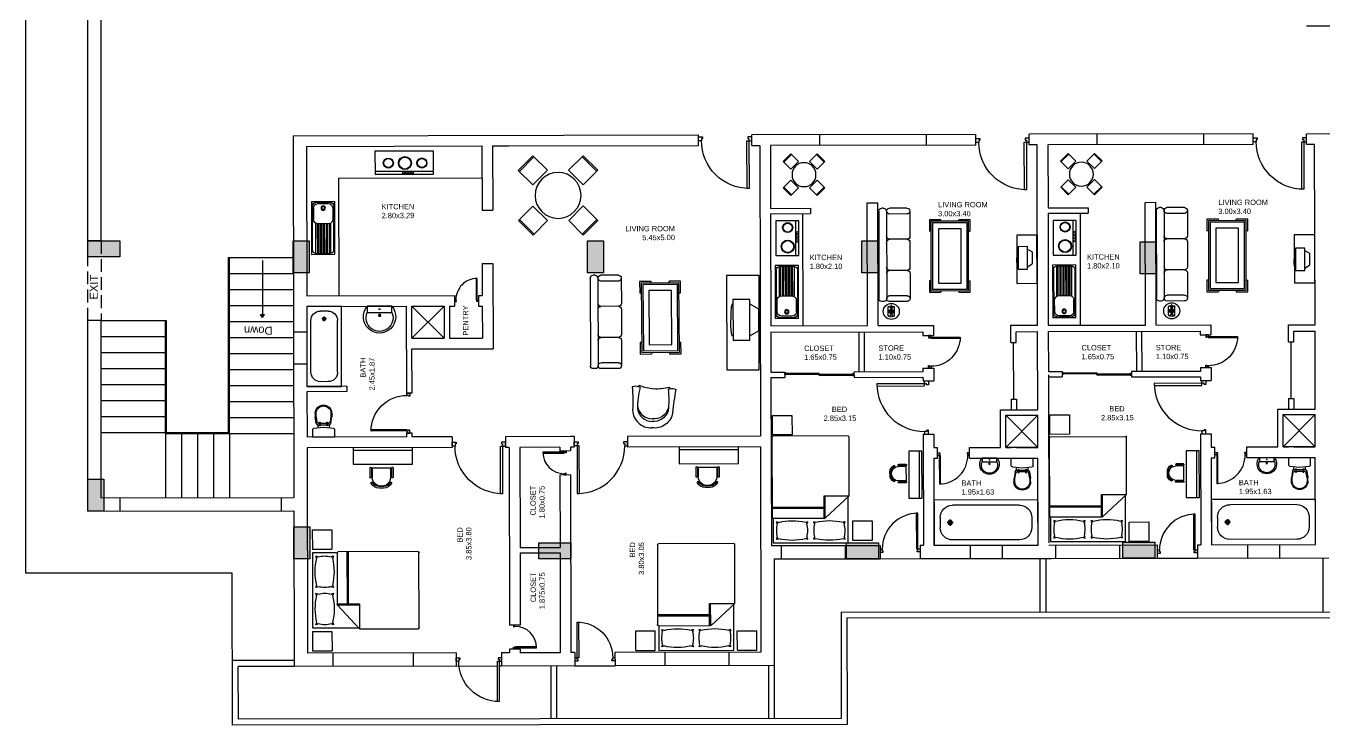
# Model space of a CAD drawing. Header units: inches. Extents: x -162 to 906, y 35 to 488.
# Drawn here: x 204.47 to 228.8, y 117.09 to 130.19 of the extents above; entities that cross this region are included whole.
import ezdxf

# ---------------------------------------------------------------- set-up
doc = ezdxf.new("R2010")
doc.units = ezdxf.units.IN
doc.header["$LTSCALE"] = 0.02
doc.header["$MEASUREMENT"] = 0
doc.linetypes.add('ACAD_ISO02W100', pattern=[15, 12, -3])
for name, color, linetype, true_color in [('balcony', 7, 'Continuous', 0x9875ff), ('beam', 7, 'ACAD_ISO02W100', 0xf7f7f7), ('Columns', 7, 'Continuous', 0x62cb7c), ('doors', 7, 'Continuous', 0xff8585), ('ducts lines', 7, 'Continuous', 0x05ff05), ('fixtures', 7, 'Continuous', 0xbdbdbd), ('furniture', 7, 'Continuous', 0xc2c2c2), ('stairs', 7, 'Continuous', 0x0fff0f), ('text', 7, 'Continuous', 0xd1d1d1), ('walls', 7, 'Continuous', 0x614d9d)]:
    doc.layers.add(name, color=color, linetype=linetype, true_color=true_color)
doc.styles.get("Standard").update_dxf_attribs({"font": 'arial.ttf'})

# ---------------------------------------------------------------- blocks, each defined once
blk = doc.blocks.new('a')
at = {"layer": 'furniture'}
for p, q in [((72624.7, 1264.7), (72624.7, 1299.7)), ((72624.7, 1299.7), (72705.4, 1299.7)), ((72705.4, 1299.7), (72705.4, 1264.7)), ((72691, 1295.6), (72639.1, 1295.6)), ((72629.5, 1278.3), (72629.5, 1286)), ((72639.7, 1282.2), (72634.9, 1282.2)), ((72637.3, 1279.8), (72637.3, 1284.6)), ((72700.6, 1278.3), (72700.6, 1286)), ((72691, 1268.7), (72639.1, 1268.7)), ((72705.4, 1264.7), (72624.7, 1264.7))]:
    blk.add_line(p, q, dxfattribs=at)
for radius in [1.68, 0.96]:
    blk.add_circle((72637.3, 1282.2), radius, dxfattribs=at)
for centre, start, end in [((72639.1, 1286), 90, 180), ((72691, 1286), 0, 90), ((72639.1, 1278.3), 180, 270), ((72691, 1278.3), 270, 0)]:
    blk.add_arc(centre, 9.6, start, end, dxfattribs=at)
blk = doc.blocks.new('door')
at = {"layer": 'doors'}
for p, q in [((-0.076, 0), (-0.076, 0.033)), ((-0.076, 0.033), (-0.055, 0.033)), ((0, 0), (-0.076, 0)), ((-0.055, 0.033), (-0.055, 0.076)), ((-0.055, 0.076), (0, 0.076)), ((0, 0.076), (0, 0))]:
    blk.add_line(p, q, dxfattribs=at)
blk.add_lwpolyline([(-0.055, 0.977, 0.414214), (-0.955, 0.076), (-1.01, 0.076), (-1.01, 0), (-0.934, 0), (-0.934, 0.033), (-0.955, 0.033), (-0.955, 0.076)], format="xyb", dxfattribs=at)
blk.add_lwpolyline([(-0.055, 0.076), (-0.055, 0.977), (-0.094, 0.977), (-0.094, 0.076)], close=True, dxfattribs=at)
blk = doc.blocks.new('bed')
at = {"layer": 'furniture'}
for p, q in [((73189.1, -943.9), (73189.1, -960.7)), ((73189.1, -943.9), (73205.9, -943.9)), ((73205.9, -943.9), (73205.9, -960.7)), ((73209, -965.2), (73209, -943.9)), ((73209, -943.9), (73273.8, -943.9)), ((73273.8, -943.9), (73273.8, -983.5)), ((73276.9, -943.9), (73276.9, -960.7)), ((73276.9, -943.9), (73293.7, -943.9)), ((73293.7, -943.9), (73293.7, -960.7)), ((73189.1, -960.7), (73205.9, -960.7)), ((73276.9, -960.7), (73293.7, -960.7)), ((73208, -1035.1), (73208, -966.2)), ((73208, -973.8), (73253, -973.8)), ((73208, -974.8), (73253, -974.8)), ((73209, -965.2), (73253.5, -965.2)), ((73253, -965.2), (73253, -984.4)), ((73253.9, -965.2), (73253.9, -984.4)), ((73274.8, -984.4), (73254.2, -965.4)), ((73253, -984.4), (73274.8, -984.4)), ((73274.8, -984.4), (73274.8, -1035.1)), ((73273.8, -1036), (73209, -1036))]:
    blk.add_line(p, q, dxfattribs=at)
for centre, radius, start, end in [((73211.4, -950.3), 3.43, 51.6874, 84.8894), ((73215.1, -946.6), 3.43, 185.1106, 217.9545), ((73235.3, -954.5), 23.6, 165.964, 194.036), ((73225.3, -996.7), 50.4, 76.4863, 103.5137), ((73239.2, -950.3), 3.43, 95.1106, 128.3126), ((73235.5, -946.6), 3.43, 322.0455, 354.8894), ((73215.3, -954.5), 23.6, 345.964, 14.036), ((73243.6, -950.3), 3.43, 51.6874, 84.8894), ((73247.3, -946.6), 3.43, 185.1106, 217.9545), ((73267.5, -954.5), 23.6, 165.964, 194.036), ((73257.5, -996.7), 50.4, 76.4863, 103.5137), ((73271.4, -950.3), 3.43, 95.1106, 128.3126), ((73267.7, -946.6), 3.43, 322.0455, 354.8894), ((73247.5, -954.5), 23.6, 345.964, 14.036), ((73215.1, -962.3), 3.43, 142.0455, 174.8894), ((73211.4, -958.6), 3.43, 275.1106, 308.3126), ((73225.3, -912.2), 50.4, 256.4863, 283.5137), ((73239.2, -958.6), 3.43, 231.6874, 264.8894), ((73235.5, -962.3), 3.43, 5.1106, 37.9545), ((73247.3, -962.3), 3.43, 142.0455, 174.8894), ((73243.6, -958.6), 3.43, 275.1106, 308.3126), ((73257.5, -912.2), 50.4, 256.4863, 283.5137), ((73271.4, -958.6), 3.43, 231.6874, 264.8894), ((73267.7, -962.3), 3.43, 5.1106, 37.9545), ((73209, -966.2), 0.96, 90, 180), ((73253.5, -966.2), 0.96, 47.4586, 90), ((73209, -1035.1), 0.96, 180, 270), ((73273.8, -1035.1), 0.96, 270, 0)]:
    blk.add_arc(centre, radius, start, end, dxfattribs=at)
blk = doc.blocks.new('b')
at = {"layer": 'furniture'}
for p, q in [((72514.2, 1441.1), (72514.2, 1449.6)), ((72538.7, 1449.6), (72514.2, 1449.6)), ((72526.5, 1438.9), (72515.4, 1439.9)), ((72519.6, 1435.8), (72520.3, 1439.5)), ((72522, 1433.3), (72522, 1436.7)), ((72522.7, 1436.7), (72522.7, 1433.3)), ((72537.5, 1439.9), (72526.5, 1438.9)), ((72530.2, 1433.3), (72530.2, 1436.7)), ((72530.9, 1436.7), (72530.9, 1433.3)), ((72533.3, 1435.8), (72532.7, 1439.5)), ((72538.7, 1441.1), (72538.7, 1449.6)), ((72518.4, 1434.4), (72517.2, 1427)), ((72517.2, 1423.1), (72517.2, 1427)), ((72518.2, 1426.9), (72519.1, 1432.7)), ((72518.2, 1426.9), (72518.2, 1423.1)), ((72520.1, 1435.8), (72522, 1435.8)), ((72520.6, 1434.1), (72522, 1434.1)), ((72522.7, 1435.8), (72530.2, 1435.8)), ((72522.7, 1434.1), (72530.2, 1434.1)), ((72530.9, 1435.8), (72532.8, 1435.8)), ((72530.9, 1434.1), (72532.3, 1434.1)), ((72534.8, 1426.9), (72533.8, 1432.7)), ((72534.5, 1434.4), (72535.7, 1427)), ((72534.8, 1423.1), (72534.8, 1426.9)), ((72535.7, 1423.1), (72535.7, 1427))]:
    blk.add_line(p, q, dxfattribs=at)
for centre, radius, start, end in [((72515.4, 1441.1), 1.2, 180, 270), ((72522.3, 1436.7), 0.36, 0, 180), ((72530.6, 1436.7), 0.36, 0, 180), ((72537.5, 1441.1), 1.2, 270, 0), ((72526.5, 1423.1), 9.26, 180, 270), ((72526.5, 1423.1), 8.3, 180, 270), ((72520.1, 1434.1), 1.68, 90, 170.5377), ((72520.8, 1432.5), 1.68, 90, 170.5377), ((72522.3, 1433.3), 0.36, 180, 0), ((72526.5, 1423.1), 8.3, 270, 0), ((72526.5, 1423.1), 9.26, 270, 0), ((72530.6, 1433.3), 0.36, 180, 0), ((72532.1, 1432.5), 1.68, 9.4623, 90), ((72532.8, 1434.1), 1.68, 9.4623, 90)]:
    blk.add_arc(centre, radius, start, end, dxfattribs=at)
blk = doc.blocks.new('c')
at = {"layer": 'furniture'}
for p, q in [((72565.9, 77.7), (72565.9, 96.9)), ((72565.9, 96.9), (72570.7, 96.9)), ((72570.7, 96.9), (72570.7, 77.7)), ((72567.7, 87.3), (72568.7, 87.3)), ((72568.2, 87.3), (72568.2, 88)), ((72568.2, 87.3), (72568.2, 86.6)), ((72572, 87.3), (72573.9, 87.3)), ((72573, 87.3), (72573, 88.3)), ((72573, 87.3), (72573, 86.4)), ((72570.7, 77.7), (72565.9, 77.7))]:
    blk.add_line(p, q, dxfattribs=at)
blk.add_circle((72573, 87.3), 0.922, dxfattribs=at)
for centre, radius, start, end in [((72574.1, 87.3), 12.6, 229.7234, 130.2766), ((72574.9, 87.3), 10.5, 246.2873, 113.7127)]:
    blk.add_arc(centre, radius, start, end, dxfattribs=at)
blk = doc.blocks.new('so')
at = {"layer": 'furniture'}
for p, q in [((72791, -814.5), (72899, -814.5)), ((72787.4, -820.5), (72787.4, -818.1)), ((72787.4, -849.3), (72787.4, -827.7)), ((72791, -824.1), (72899, -824.1)), ((72794.6, -849.3), (72794.6, -827.7)), ((72825.8, -849.3), (72825.8, -827.7)), ((72864.2, -849.3), (72864.2, -827.7)), ((72895.4, -849.3), (72895.4, -827.7)), ((72902.6, -820.5), (72902.6, -818.1)), ((72902.6, -849.3), (72902.6, -827.7)), ((72791, -852.9), (72822.2, -852.9)), ((72829.4, -852.9), (72860.6, -852.9)), ((72867.8, -852.9), (72899, -852.9))]:
    blk.add_line(p, q, dxfattribs=at)
for centre, start, end in [((72791, -818.1), 90, 180), ((72899, -818.1), 360, 90), ((72791, -820.5), 180, 270), ((72791, -827.7), 90, 180), ((72791, -827.7), 0, 90), ((72822.2, -827.7), 0, 90), ((72829.4, -827.7), 90, 180), ((72860.6, -827.7), 0, 90), ((72867.8, -827.7), 90, 180), ((72899, -827.7), 90, 180), ((72899, -820.5), 270, 0), ((72899, -827.7), 0, 90), ((72791, -849.3), 180, 270), ((72791, -849.3), 270, 0), ((72822.2, -849.3), 270, 0), ((72829.4, -849.3), 180, 270), ((72860.6, -849.3), 270, 0), ((72867.8, -849.3), 180, 270), ((72899, -849.3), 180, 270), ((72899, -849.3), 270, 0)]:
    blk.add_arc(centre, 3.6, start, end, dxfattribs=at)
blk = doc.blocks.new('tv')
at = {"layer": 'furniture'}
for p, q in [((73489.62, -574.3), (73489.62, -545.5)), ((73489.62, -545.5), (73501.62, -545.5)), ((73501.62, -545.5), (73501.62, -574.3)), ((73501.62, -548.52), (73507.58, -552.12)), ((73507.58, -567.68), (73507.58, -552.12)), ((73501.62, -571.28), (73507.58, -567.68)), ((73501.62, -574.3), (73489.62, -574.3))]:
    blk.add_line(p, q, dxfattribs=at)
for points in [[(73489.62, -548.33), (73489.02, -548.75), (73488.47, -550.8), (73488.05, -555.14), (73488.05, -559.9)], [(73489.62, -571.48), (73489.02, -571.05), (73488.47, -569), (73488.05, -564.67), (73488.05, -559.9)]]:
    blk.add_lwpolyline(points, dxfattribs=at)
blk = doc.blocks.new('ta')
at = {"layer": 'furniture'}
for p, q in [((72622.7, -795), (72622.7, -793.1)), ((72682.7, -795.4), (72682.7, -793.5)), ((72610.6, -807), (72608.7, -807)), ((72694.6, -807.4), (72696.5, -807.5)), ((72610.5, -828.6), (72608.6, -828.6)), ((72694.5, -829), (72696.4, -829.1)), ((72622.4, -840.6), (72622.4, -842.6)), ((72682.4, -841), (72682.4, -842.9))]:
    blk.add_line(p, q, dxfattribs=at)
for points in [[(72608.7, -807), (72608.8, -793), (72622.7, -793.1)], [(72682.7, -793.5), (72696.6, -793.5), (72696.5, -807.5)], [(72622.4, -842.6), (72608.5, -842.5), (72608.6, -828.6)], [(72696.4, -829.1), (72696.3, -843)], [(72696.3, -843), (72682.4, -842.9)]]:
    blk.add_lwpolyline(points, dxfattribs=at)
for points in [[(72694.4, -841), (72610.4, -840.6), (72610.7, -795), (72694.7, -795.4)], [(72692.5, -839.1), (72612.3, -838.7), (72612.6, -796.9), (72692.7, -797.4)], [(72685.3, -831.9), (72619.6, -831.5), (72619.7, -804.1), (72685.5, -804.5)]]:
    blk.add_lwpolyline(points, close=True, dxfattribs=at)
blk = doc.blocks.new('di')
at = {"layer": 'furniture'}
for p, q in [((72941.6, -594.4), (72926.4, -609.7)), ((72942.8, -595.6), (72927.5, -610.8)), ((72956.9, -609.7), (72941.6, -594.4)), ((72994.2, -594.4), (72979, -609.7)), ((73008.3, -610.8), (72993, -595.6)), ((73009.5, -609.7), (72994.2, -594.4)), ((72926.4, -609.7), (72941.6, -624.9)), ((72941.6, -624.9), (72956.9, -609.7)), ((72979, -609.7), (72994.2, -624.9)), ((72994.2, -624.9), (73009.5, -609.7)), ((72926.4, -662.3), (72941.6, -647)), ((72941.6, -647), (72956.9, -662.3)), ((72979, -662.3), (72994.2, -647)), ((72994.2, -647), (73009.5, -662.3)), ((72941.6, -677.5), (72926.4, -662.3)), ((72942.8, -676.4), (72927.5, -661.1)), ((72956.9, -662.3), (72941.6, -677.5)), ((72994.2, -677.5), (72979, -662.3)), ((73008.3, -661.1), (72993, -676.4)), ((73009.5, -662.3), (72994.2, -677.5))]:
    blk.add_line(p, q, dxfattribs=at)
blk.add_circle((72967.9, -636), 24, dxfattribs=at)
blk = doc.blocks.new('sofa')
at = {"layer": 'furniture'}
for points in [[(73140.9, -786.1, -0.030207), (73114.4, -789.8, 0.416505), (73097.3, -813.8, -1.345408)], [(73141.2, -795, 0.067389), (73116.5, -795.1, 0.359041), (73104.5, -813.4, 1.94257)], [(73122.7, -794.5, 0.008858), (73119.4, -794.9, 0.359041), (73107.4, -813.2, 1.94257)], [(73141.7, -793, 0.174886), (73140.9, -786.1, 0.474926)], [(73144.1, -835.8, 0.030207), (73117.4, -835.5, -0.416505), (73097.3, -813.8, 1.345408)], [(73143.3, -826.9, -0.067389), (73118.8, -830, -0.359041), (73104.5, -813.4, -1.94257)], [(73126.9, -829.7, -0.014341), (73121.7, -829.8, -0.359041), (73107.4, -813.2, -1.94257)], [(73144, -828.9, -0.174886), (73144.1, -835.8, -0.474926)]]:
    blk.add_lwpolyline(points, format="xyb", dxfattribs=at)
for centre, radius, start, end in [((73200.9, -807.2), 60.9, 166.4727, 168.475), ((73202.5, -808.5), 61, 166.116, 182.3353), ((73141.9, -794), 1.44, 3.672, 93.672), ((73202.3, -805.7), 61, 185.0086, 201.228), ((73200.9, -807.2), 60.9, 198.8689, 200.8712), ((73144, -827.8), 1.44, 273.672, 3.672)]:
    blk.add_arc(centre, radius, start, end, dxfattribs=at)
blk = doc.blocks.new('s')
at = {"layer": 'furniture'}
for p, q in [((72513.5, 69.1), (72513.5, 43.9)), ((72513.5, 69.1), (72571.1, 69.1)), ((72514.6, 48.6), (72514.6, 64.4)), ((72515.9, 62.1), (72515.9, 50.9)), ((72566.4, 68), (72518.2, 68)), ((72520.7, 66.9), (72533.2, 66.9)), ((72570, 64.5), (72538, 64.5)), ((72538, 62.9), (72570, 62.9)), ((72538, 50.9), (72538, 62.1)), ((72570, 61.3), (72538, 61.3)), ((72538, 59.7), (72570, 59.7)), ((72570, 58.1), (72538, 58.1)), ((72570, 64.4), (72570, 48.6)), ((72571.1, 69.1), (72571.1, 43.9)), ((72571.1, 43.9), (72513.5, 43.9)), ((72566.4, 45), (72518.2, 45)), ((72520.7, 46.1), (72533.2, 46.1)), ((72538, 56.5), (72570, 56.5)), ((72570, 54.9), (72538, 54.9)), ((72538, 53.3), (72570, 53.3)), ((72570, 51.7), (72538, 51.7)), ((72538, 50.1), (72570, 50.1)), ((72538, 48.5), (72570, 48.5)), ((72571.1, 43.9), (72571.1, 43.9))]:
    blk.add_line(p, q, dxfattribs=at)
for radius in [2.4, 1.68]:
    blk.add_circle((72520.7, 56.4), radius, dxfattribs=at)
for centre, radius, start, end in [((72518.2, 64.4), 3.6, 90, 180), ((72520.7, 62.1), 4.8, 90, 180), ((72533.2, 62.1), 4.8, 0, 90), ((72566.4, 64.4), 3.6, 0, 90), ((72518.2, 48.6), 3.6, 180, 270), ((72520.7, 50.9), 4.8, 180, 270), ((72533.2, 50.9), 4.8, 270, 0), ((72566.4, 48.6), 3.6, 270, 0)]:
    blk.add_arc(centre, radius, start, end, dxfattribs=at)
blk = doc.blocks.new('ch')
at = {"layer": 'furniture'}
for p, q in [((73121.1, -280.6), (73121.1, -291.4)), ((73122.9, -280.6), (73122.9, -291.4)), ((73124, -280.6), (73124, -291.4)), ((73145.6, -280.6), (73124, -280.6)), ((73145.6, -280.6), (73145.6, -291.4)), ((73146.6, -280.6), (73146.6, -291.4)), ((73148.4, -280.6), (73148.4, -291.4)), ((73132.2, -302.6), (73137.6, -302.6)), ((73132.2, -304.4), (73137.6, -304.4))]:
    blk.add_line(p, q, dxfattribs=at)
for centre, radius, start, end in [((73122, -280.6), 0.9, 0.0037, 179.9963), ((73147.5, -280.6), 0.9, 0, 180), ((73122, -291.4), 0.9, 179.9963, 0.0037), ((73123.9, -298.3), 0.92, 13.7535, 218.4707), ((73132.2, -294.3), 10.1, 205.9734, 270), ((73134.8, -291.4), 10.8, 180, 0), ((73132.2, -294.3), 8.28, 205.1301, 269.9997), ((73137.6, -294.3), 8.28, 269.9961, 334.8734), ((73137.6, -294.3), 10.1, 270, 334.0596), ((73145.9, -298.3), 0.9, 330.3365, 155.6449), ((73147.5, -291.4), 0.9, 180, 0)]:
    blk.add_arc(centre, radius, start, end, dxfattribs=at)
blk = doc.blocks.new('TEL', base_point=(38673, 30972))
at = {"layer": 'furniture', "linetype": 'Continuous'}
for p, q in [((38603, 31072), (38603, 30872)), ((38613, 31082), (38644, 31082)), ((38659, 30854), (38659, 31066)), ((38687, 30854), (38687, 31066)), ((38702, 31082), (38733, 31082)), ((38743, 31072), (38743, 30872)), ((38613, 30862), (38644, 30862)), ((38659, 30854), (38687, 30854)), ((38668, 30836), (38668, 30854)), ((38678, 30836), (38668, 30836)), ((38678, 30854), (38678, 30836)), ((38702, 30862), (38733, 30862))]:
    blk.add_line(p, q, dxfattribs=at)
for centre in [(38648, 31000), (38698, 31000), (38637, 30962), (38638, 30982), (38648, 30944), (38708, 30978)]:
    blk.add_circle(centre, 6.63, dxfattribs=at)
for centre, radius, start, end in [((38613, 31072), 10, 90, 180), ((38673, 30972), 49.3, 109.6169, 250.3831), ((38673, 31071), 30.8, 296.6613, 243.3387), ((38673, 30972), 49.3, 289.6169, 70.3831), ((38733, 31072), 10, 0, 90), ((38613, 30872), 10, 180, 270), ((38673, 30873), 30.8, 116.6613, 260.6481), ((38673, 30972), 26.2, 129.3072, 230.6928), ((38673, 30873), 30.8, 279.3519, 63.3387), ((38673, 30972), 26.2, 309.3072, 50.6928), ((38733, 30872), 10, 270, 0)]:
    blk.add_arc(centre, radius, start, end, dxfattribs=at)
blk = doc.blocks.new('columns')
at = {"layer": 'Columns'}
h = blk.add_hatch(color=256, dxfattribs=at)
h.dxf.hatch_style = 1
h.paths.add_polyline_path([(0, 0), (0.3, 0), (0.3, 0.6), (0, 0.6)])
for p, q in [((0, 0.6), (0.3, 0.6)), ((0, 0), (0, 0.6)), ((0.3, 0.6), (0.3, 0)), ((0.3, 0), (0, 0))]:
    blk.add_line(p, q, dxfattribs=at)

msp = doc.modelspace()

# ---------------------------------------------------------------- hatches: boundary and pattern name
at = {"layer": 'stairs'}
h = msp.add_hatch(color=256, dxfattribs=at)
h.dxf.hatch_style = 1
h.paths.add_polyline_path([(208.865, 124.779), (208.939, 124.78), (208.902, 124.726)])

# ---------------------------------------------------------------- linework, layer by layer
at = {"layer": 'balcony'}
for p, q in [((228.78, 120.22), (228.78, 119.198)), ((223.474, 120.21), (223.474, 119.201)), ((223.584, 120.209), (223.584, 119.201)), ((209.494, 118.294), (208.337, 118.292)), ((209.494, 118.182), (208.447, 118.182)), ((214.305, 118.191), (214.305, 117.201)), ((214.415, 118.191), (214.415, 117.201)), ((218.384, 118.2), (218.384, 117.204)), ((218.494, 118.199), (218.494, 117.204))]:
    msp.add_line(p, q, dxfattribs=at)
for points in [[(237.957, 119.082), (219.858, 119.094), (219.86, 117.096), (208.339, 117.085), (208.333, 119.935), (204.466, 119.935), (204.466, 135.745), (208.366, 135.728)], [(237.974, 119.192), (219.748, 119.204), (219.75, 117.206), (208.449, 117.195), (208.447, 118.182)]]:
    msp.add_lwpolyline(points, dxfattribs=at)
at = {"layer": 'beam'}
for p, q in [((205.623, 124.667), (205.623, 126.16)), ((205.873, 126.16), (205.873, 124.667))]:
    msp.add_line(p, q, dxfattribs=at)
at = {"layer": 'doors'}
for p, q in [((212.525, 125.055), (212.501, 125.055)), ((212.501, 125.055), (212.501, 125.021)), ((212.501, 125.021), (212.535, 125.021)), ((212.525, 125.035), (212.525, 125.055)), ((212.535, 125.035), (212.525, 125.035)), ((212.535, 125.021), (212.535, 125.035)), ((212.917, 125.021), (212.917, 125.036)), ((212.917, 125.036), (212.926, 125.036)), ((212.951, 125.021), (212.917, 125.021)), ((212.926, 125.036), (212.926, 125.055)), ((212.926, 125.055), (212.951, 125.055)), ((212.951, 125.055), (212.951, 125.021)), ((218.689, 123.679), (219.339, 123.68)), ((218.689, 123.659), (219.989, 123.662)), ((219.339, 123.64), (219.339, 123.68)), ((219.339, 123.64), (219.989, 123.642)), ((223.889, 123.689), (224.539, 123.691)), ((223.889, 123.669), (225.189, 123.672)), ((224.539, 123.651), (224.539, 123.691)), ((224.539, 123.651), (225.189, 123.652)), ((214.559, 122.197), (214.559, 122.222)), ((214.559, 122.222), (214.593, 122.222)), ((214.579, 122.197), (214.559, 122.197)), ((214.579, 122.188), (214.579, 122.197)), ((214.593, 122.188), (214.579, 122.188)), ((214.593, 122.222), (214.593, 122.188)), ((214.579, 121.796), (214.56, 121.796)), ((214.56, 121.796), (214.56, 121.772)), ((214.56, 121.772), (214.594, 121.772)), ((214.594, 121.806), (214.579, 121.806)), ((214.579, 121.806), (214.579, 121.796)), ((214.594, 121.772), (214.594, 121.806)), ((213.603, 118.96), (213.604, 118.926)), ((213.638, 118.96), (213.603, 118.96)), ((213.604, 118.926), (213.618, 118.926)), ((213.618, 118.935), (213.638, 118.936)), ((213.618, 118.926), (213.618, 118.935)), ((213.638, 118.936), (213.638, 118.96)), ((213.604, 118.51), (213.604, 118.544)), ((213.604, 118.544), (213.619, 118.544)), ((213.619, 118.544), (213.619, 118.534)), ((213.619, 118.534), (213.638, 118.534)), ((213.638, 118.534), (213.638, 118.51)), ((213.638, 118.51), (213.604, 118.51))]:
    msp.add_line(p, q, dxfattribs=at)
for points in [[(212.926, 125.055), (212.926, 125.457), (212.908, 125.457), (212.909, 125.055)], [(214.559, 122.197), (214.158, 122.197), (214.158, 122.179), (214.559, 122.18)], [(213.638, 118.534), (214.04, 118.535), (214.04, 118.552), (213.638, 118.552)]]:
    msp.add_lwpolyline(points, close=True, dxfattribs=at)
for centre, radius, start, end in [((212.926, 125.055), 0.401, 90.1116, 180.1116), ((218.706, 123.675), 0.0112, 20.479, 159.7442), ((218.706, 123.662), 0.0109, 195.9269, 344.2963), ((219.968, 123.658), 0.0112, 20.479, 159.7442), ((219.968, 123.645), 0.0109, 195.9269, 344.2963), ((223.906, 123.685), 0.0112, 20.479, 159.7442), ((223.906, 123.672), 0.0109, 195.9269, 344.2963), ((225.168, 123.668), 0.0112, 20.479, 159.7442), ((225.168, 123.655), 0.0109, 195.9269, 344.2963), ((214.559, 122.197), 0.401, 180.1116, 270.1116), ((213.638, 118.534), 0.401, 0.1116, 90.1116)]:
    msp.add_arc(centre, radius, start, end, dxfattribs=at)
at = {"layer": 'ducts lines'}
for p, q in [((211.701, 124.936), (212.309, 124.337)), ((211.702, 124.336), (212.308, 124.937)), ((223.436, 122.289), (222.835, 122.895)), ((222.836, 122.288), (223.435, 122.896)), ((228.636, 122.299), (228.035, 122.905)), ((228.036, 122.298), (228.635, 122.906))]:
    msp.add_line(p, q, dxfattribs=at)
at = {"layer": 'fixtures'}
for p, q in [((211.01, 127.464), (212.108, 127.466)), ((224.101, 125.895), (224.1, 126.545)), ((218.901, 125.884), (218.9, 126.535)), ((217.826, 122.244), (216.713, 122.242)), ((221.219, 121.338), (221.217, 122.216)), ((226.419, 121.348), (226.417, 122.227))]:
    msp.add_line(p, q, dxfattribs=at)
for points in [[(211.009, 127.84), (211.01, 127.408), (212.108, 127.41), (212.107, 127.842)], [(223.726, 125.894), (224.157, 125.895), (224.156, 126.545), (223.724, 126.544)], [(218.526, 125.884), (218.957, 125.885), (218.956, 126.535), (218.524, 126.534)], [(223.045, 125.364), (223.421, 125.365), (223.419, 126.265), (223.044, 126.265)], [(228.245, 125.375), (228.63, 125.375), (228.628, 126.276), (228.243, 126.275)], [(217.603, 123.745), (218.214, 123.746), (218.21, 125.51), (217.6, 125.509)], [(217.824, 121.986), (217.826, 122.298), (216.713, 122.296), (216.712, 121.984)], [(221.019, 121.339), (221.265, 121.338), (221.263, 122.216), (221.017, 122.218)], [(226.219, 121.349), (226.465, 121.348), (226.463, 122.227), (226.217, 122.228)]]:
    msp.add_lwpolyline(points, close=True, dxfattribs=at)
for centre, radius in [((211.26, 127.619), 0.0943), ((211.26, 127.619), 0.0843), ((211.57, 127.619), 0.122), ((211.57, 127.619), 0.112), ((211.889, 127.62), 0.0943), ((211.889, 127.62), 0.0843), ((211.545, 127.436), 0.0201), ((211.602, 127.436), 0.0201), ((211.659, 127.437), 0.0201), ((211.711, 127.437), 0.0201), ((218.746, 126.41), 0.0943), ((218.746, 126.41), 0.0843), ((218.929, 126.315), 0.0201), ((223.946, 126.42), 0.0943), ((223.946, 126.42), 0.0843), ((224.129, 126.325), 0.0201), ((218.747, 126.053), 0.122), ((218.747, 126.053), 0.112), ((218.929, 126.264), 0.0201), ((218.929, 126.207), 0.0201), ((218.929, 126.15), 0.0201), ((223.947, 126.063), 0.122), ((223.947, 126.063), 0.112), ((224.129, 126.274), 0.0201), ((224.129, 126.217), 0.0201), ((224.129, 126.16), 0.0201), ((220.689, 124.838), 0.15), ((225.945, 124.849), 0.15)]:
    msp.add_circle(centre, radius, dxfattribs=at)
at = {"layer": 'furniture'}
for p, q in [((218.451, 122.479), (218.454, 120.984)), ((219.878, 122.503), (218.472, 122.5)), ((219.901, 121.382), (219.899, 122.482)), ((223.651, 122.503), (223.654, 121.007)), ((225.078, 122.487), (223.672, 122.484)), ((225.101, 121.405), (225.099, 122.506)), ((211.712, 122.233), (210.599, 122.23)), ((219.428, 121.381), (219.901, 121.382)), ((219.429, 120.965), (219.428, 121.381)), ((219.449, 120.965), (219.448, 121.381)), ((219.901, 121.382), (219.455, 120.971)), ((219.882, 120.503), (219.88, 121.363)), ((223.654, 121.195), (224.628, 121.197)), ((224.628, 121.404), (225.101, 121.405)), ((224.629, 120.988), (224.628, 121.404)), ((224.649, 120.988), (224.648, 121.404)), ((225.101, 121.405), (224.655, 120.994)), ((225.082, 120.526), (225.08, 121.386)), ((218.454, 121.172), (219.428, 121.173)), ((218.454, 121.151), (219.428, 121.153)), ((218.475, 120.963), (219.441, 120.965)), ((218.475, 120.963), (218.476, 120.5)), ((223.654, 121.174), (224.628, 121.176)), ((223.675, 120.987), (224.641, 120.988)), ((223.675, 120.987), (223.676, 120.524)), ((218.476, 120.5), (219.882, 120.503)), ((223.676, 120.524), (225.082, 120.526))]:
    msp.add_line(p, q, dxfattribs=at)
for points in [[(223.662, 122.898), (224.027, 122.899), (224.028, 122.535), (223.663, 122.534)], [(218.462, 122.888), (218.827, 122.889), (218.828, 122.524), (218.463, 122.524)], [(211.71, 121.975), (211.712, 122.286), (210.6, 122.284), (210.598, 121.972)], [(219.965, 120.911), (220.329, 120.911), (220.33, 120.547), (219.965, 120.546)], [(225.149, 120.891), (225.514, 120.892), (225.514, 120.527), (225.15, 120.526)]]:
    msp.add_lwpolyline(points, close=True, dxfattribs=at)
for centre, radius, start, end in [((218.472, 122.479), 0.0208, 90.1116, 180.1116), ((219.878, 122.482), 0.0208, 0.1116, 90.1116), ((223.672, 122.464), 0.0208, 90.1116, 180.1116), ((225.078, 122.466), 0.0208, 0.1116, 90.1116), ((218.475, 120.984), 0.0208, 180.1116, 270.1116), ((219.441, 120.986), 0.0208, 270.1116, 312.653), ((223.675, 121.007), 0.0208, 180.1116, 270.1116), ((224.641, 121.009), 0.0208, 270.1116, 312.653), ((218.607, 120.9), 0.0744, 185.2222, 218.0661), ((218.527, 120.82), 0.0744, 51.799, 85.001), ((219.046, 120.731), 0.512, 166.0756, 194.1476), ((218.83, 119.815), 1.094, 76.5979, 103.6253), ((219.13, 120.821), 0.0744, 95.2222, 128.4242), ((219.049, 120.901), 0.0744, 322.1571, 355.001), ((218.611, 120.73), 0.512, 346.0756, 14.1476), ((219.307, 120.902), 0.0744, 185.2222, 218.0661), ((219.226, 120.821), 0.0744, 51.799, 85.001), ((219.746, 120.733), 0.512, 166.0756, 194.1476), ((219.53, 119.816), 1.094, 76.5979, 103.6253), ((219.83, 120.822), 0.0744, 95.2222, 128.4242), ((219.749, 120.903), 0.0744, 322.1571, 355.001), ((219.311, 120.732), 0.512, 346.0756, 14.1476), ((223.807, 120.924), 0.0744, 185.2222, 218.0661), ((223.727, 120.843), 0.0744, 51.799, 85.001), ((224.246, 120.754), 0.512, 166.0756, 194.1476), ((224.03, 119.838), 1.094, 76.5979, 103.6253), ((224.33, 120.844), 0.0744, 95.2222, 128.4242), ((224.249, 120.925), 0.0744, 322.1571, 355.001), ((223.811, 120.754), 0.512, 346.0756, 14.1476), ((224.507, 120.925), 0.0744, 185.2222, 218.0661), ((224.426, 120.844), 0.0744, 51.799, 85.001), ((224.946, 120.756), 0.512, 166.0756, 194.1476), ((224.73, 119.839), 1.094, 76.5979, 103.6253), ((225.03, 120.845), 0.0744, 95.2222, 128.4242), ((224.949, 120.926), 0.0744, 322.1571, 355.001), ((224.511, 120.755), 0.512, 346.0756, 14.1476), ((218.608, 120.56), 0.0744, 142.1571, 175.001), ((218.527, 120.641), 0.0744, 275.2222, 308.4242), ((218.827, 121.647), 1.094, 256.5979, 283.6253), ((219.13, 120.642), 0.0744, 231.799, 265.001), ((219.05, 120.561), 0.0744, 5.2222, 38.0661), ((219.307, 120.562), 0.0744, 142.1571, 175.001), ((219.227, 120.642), 0.0744, 275.2222, 308.4242), ((219.526, 121.648), 1.094, 256.5979, 283.6253), ((219.83, 120.643), 0.0744, 231.799, 265.001), ((219.75, 120.563), 0.0744, 5.2222, 38.0661), ((223.808, 120.584), 0.0744, 142.1571, 175.001), ((223.727, 120.664), 0.0744, 275.2222, 308.4242), ((224.027, 121.67), 1.094, 256.5979, 283.6253), ((224.331, 120.665), 0.0744, 231.799, 265.001), ((224.25, 120.584), 0.0744, 5.2222, 38.0661), ((224.508, 120.585), 0.0744, 142.1571, 175.001), ((224.427, 120.666), 0.0744, 275.2222, 308.4242), ((224.726, 121.672), 1.094, 256.5979, 283.6253), ((225.03, 120.667), 0.0744, 231.799, 265.001), ((224.95, 120.586), 0.0744, 5.2222, 38.0661)]:
    msp.add_arc(centre, radius, start, end, dxfattribs=at)
at = {"layer": 'stairs'}
for p, q in [((208.261, 125.847), (209.481, 125.847)), ((208.9, 125.792), (208.902, 124.779)), ((208.281, 125.547), (209.481, 125.547)), ((208.261, 125.247), (209.481, 125.247)), ((208.281, 124.947), (209.481, 124.947)), ((205.873, 124.667), (207.093, 124.667)), ((208.281, 124.647), (209.481, 124.647)), ((208.865, 124.779), (208.939, 124.78)), ((208.902, 124.726), (208.865, 124.779)), ((208.902, 124.726), (208.939, 124.78)), ((205.873, 124.367), (207.073, 124.367)), ((208.281, 124.347), (209.481, 124.347)), ((205.873, 124.067), (207.073, 124.067)), ((208.281, 124.047), (209.481, 124.047)), ((205.873, 123.767), (207.073, 123.767)), ((208.281, 123.747), (209.481, 123.747)), ((205.873, 123.467), (207.073, 123.467)), ((208.281, 123.447), (209.481, 123.447)), ((205.873, 123.167), (207.073, 123.167)), ((208.281, 123.147), (209.481, 123.147)), ((205.873, 122.867), (207.073, 122.867)), ((208.281, 122.847), (209.481, 122.847)), ((205.873, 122.567), (207.073, 122.567)), ((207.081, 122.547), (207.081, 121.347)), ((207.381, 122.547), (207.381, 121.347)), ((207.681, 122.547), (207.681, 121.347)), ((207.981, 122.547), (207.981, 121.347)), ((208.281, 122.547), (209.481, 122.547)), ((208.281, 122.547), (208.281, 121.347))]:
    msp.add_line(p, q, dxfattribs=at)
for points in [[(207.073, 124.667), (207.073, 122.547), (208.281, 122.547), (208.281, 125.847)], [(207.093, 124.667), (207.093, 122.567), (208.261, 122.567), (208.261, 125.847)]]:
    msp.add_lwpolyline(points, dxfattribs=at)
at = {"layer": 'walls'}
for p, q in [((205.623, 126.16), (205.623, 134.36)), ((205.873, 126.16), (205.873, 134.11)), ((228.473, 130.189), (230.381, 130.189)), ((209.475, 128.132), (217.075, 128.147)), ((209.475, 128.132), (209.488, 121.349)), ((217.075, 127.947), (217.075, 128.147)), ((222.275, 128.157), (218.075, 128.148)), ((218.075, 127.948), (218.075, 128.148)), ((219.35, 127.951), (219.35, 128.151)), ((221.35, 127.955), (221.35, 128.155)), ((222.275, 127.957), (222.275, 128.157)), ((227.475, 128.167), (223.275, 128.159)), ((223.275, 127.959), (223.275, 128.159)), ((224.55, 127.961), (224.55, 128.161)), ((226.55, 127.965), (226.55, 128.165)), ((227.475, 127.967), (227.475, 128.167)), ((228.475, 128.169), (230.383, 128.172)), ((228.475, 127.969), (228.475, 128.169)), ((209.725, 127.932), (213.015, 127.939)), ((209.725, 127.932), (209.73, 125.132)), ((213.015, 127.939), (213.017, 126.739)), ((213.215, 127.939), (213.515, 127.94)), ((213.215, 127.939), (213.217, 126.739)), ((213.515, 127.94), (217.075, 127.947)), ((218.075, 127.948), (218.225, 127.949)), ((218.225, 127.949), (218.225, 127.799)), ((218.225, 127.949), (218.236, 122.499)), ((222.275, 127.957), (218.425, 127.949)), ((218.425, 127.949), (218.427, 126.769)), ((223.425, 127.959), (223.275, 127.959)), ((223.432, 124.579), (223.425, 127.959)), ((227.475, 127.967), (223.625, 127.959)), ((223.625, 127.959), (223.627, 126.779)), ((228.625, 127.969), (228.475, 127.969)), ((228.632, 124.589), (228.625, 127.969)), ((210.326, 127.333), (213.016, 127.339)), ((210.326, 127.333), (210.33, 125.133)), ((220.24, 124.573), (220.235, 126.873)), ((220.235, 126.872), (220.435, 126.872)), ((220.44, 124.573), (220.435, 126.873)), ((225.451, 126.882), (225.651, 126.883)), ((225.455, 124.582), (225.451, 126.882)), ((225.655, 124.583), (225.651, 126.883)), ((213.017, 126.739), (213.217, 126.739)), ((218.427, 126.769), (219.177, 126.771)), ((218.427, 126.669), (219.177, 126.671)), ((218.427, 126.669), (218.432, 124.569)), ((219.027, 126.67), (219.032, 124.57)), ((219.177, 126.771), (219.177, 126.671)), ((223.627, 126.779), (224.377, 126.781)), ((223.627, 126.679), (224.377, 126.681)), ((223.627, 126.679), (223.632, 124.579)), ((224.227, 126.68), (224.232, 124.58)), ((224.377, 126.781), (224.377, 126.681)), ((205.873, 126.16), (205.623, 126.16)), ((213.019, 125.739), (213.02, 125.139)), ((213.019, 125.739), (213.219, 125.739)), ((213.219, 125.739), (213.222, 124.139)), ((209.73, 125.132), (212.5, 125.138)), ((212.5, 125.138), (212.501, 124.938)), ((212.95, 125.138), (213.02, 125.139)), ((212.95, 125.138), (212.951, 124.938)), ((209.731, 124.932), (211.601, 124.936)), ((209.731, 124.932), (209.734, 123.432)), ((211.604, 123.306), (211.601, 124.936)), ((211.701, 124.936), (212.308, 124.937)), ((211.702, 124.336), (211.701, 124.936)), ((212.308, 124.937), (212.309, 124.337)), ((212.408, 124.937), (212.501, 124.938)), ((212.408, 124.937), (212.409, 124.337)), ((212.951, 124.938), (213.021, 124.939)), ((213.021, 124.939), (213.022, 124.339)), ((205.623, 121.091), (205.623, 124.667)), ((205.873, 124.667), (205.623, 124.667)), ((205.873, 121.342), (205.873, 124.667)), ((209.732, 124.452), (209.482, 124.452)), ((218.432, 124.569), (220.24, 124.573)), ((218.432, 124.449), (221.282, 124.455)), ((218.432, 124.449), (218.433, 123.699)), ((220.082, 124.452), (220.083, 123.702)), ((220.182, 124.453), (220.183, 123.703)), ((220.44, 124.573), (221.482, 124.575)), ((221.282, 124.455), (221.282, 124.388)), ((221.282, 124.388), (221.482, 124.389)), ((221.482, 124.575), (221.482, 124.389)), ((222.932, 124.578), (223.432, 124.579)), ((222.932, 124.258), (222.932, 124.578)), ((223.032, 124.458), (223.432, 124.459)), ((223.032, 124.258), (223.032, 124.458)), ((223.435, 122.996), (223.432, 124.459)), ((223.632, 124.579), (225.455, 124.583)), ((223.632, 124.459), (226.482, 124.465)), ((223.632, 124.459), (223.633, 123.709)), ((225.282, 124.462), (225.283, 123.712)), ((225.382, 124.463), (225.383, 123.713)), ((225.655, 124.583), (226.682, 124.585)), ((226.482, 124.465), (226.482, 124.399)), ((226.482, 124.399), (226.682, 124.399)), ((226.682, 124.585), (226.682, 124.399)), ((228.132, 124.588), (228.632, 124.589)), ((228.132, 124.268), (228.132, 124.588)), ((228.232, 124.468), (228.632, 124.469)), ((228.232, 124.268), (228.232, 124.468)), ((228.635, 123.006), (228.632, 124.469)), ((211.702, 124.336), (212.309, 124.337)), ((211.702, 124.136), (213.222, 124.139)), ((211.704, 123.306), (211.702, 124.136)), ((212.409, 124.337), (213.022, 124.339)), ((222.932, 124.258), (223.032, 124.258)), ((222.984, 123.195), (222.982, 124.258)), ((228.132, 124.268), (228.232, 124.268)), ((228.184, 123.205), (228.182, 124.268)), ((209.733, 123.852), (209.483, 123.852)), ((218.433, 123.699), (218.689, 123.7)), ((218.689, 123.7), (218.69, 123.6)), ((221.283, 123.705), (219.989, 123.702)), ((219.989, 123.702), (219.99, 123.602)), ((221.283, 123.775), (221.483, 123.775)), ((221.283, 123.775), (221.283, 123.705)), ((221.483, 123.775), (221.484, 123.535)), ((223.633, 123.709), (223.889, 123.71)), ((223.633, 123.648), (223.64, 120.498)), ((223.889, 123.71), (223.89, 123.61)), ((226.483, 123.715), (225.189, 123.712)), ((225.189, 123.712), (225.19, 123.612)), ((226.483, 123.785), (226.683, 123.785)), ((226.483, 123.785), (226.483, 123.715)), ((226.683, 123.785), (226.684, 123.545)), ((210.484, 123.434), (209.734, 123.432)), ((210.484, 123.434), (210.484, 123.334)), ((218.433, 123.599), (218.69, 123.6)), ((218.433, 123.599), (218.44, 120.449)), ((219.99, 123.602), (221.283, 123.605)), ((221.283, 123.605), (221.284, 123.535)), ((221.284, 123.535), (221.484, 123.535)), ((223.633, 123.609), (223.89, 123.61)), ((225.19, 123.612), (226.483, 123.615)), ((226.483, 123.615), (226.484, 123.545)), ((226.484, 123.545), (226.684, 123.545)), ((210.484, 123.334), (209.734, 123.332)), ((209.734, 123.332), (209.736, 122.482)), ((211.704, 123.306), (211.604, 123.306)), ((222.934, 123.195), (223.034, 123.195)), ((222.934, 123.195), (222.935, 122.995)), ((223.034, 123.195), (223.035, 122.995)), ((228.134, 123.205), (228.234, 123.205)), ((228.134, 123.205), (228.135, 123.005)), ((228.234, 123.205), (228.235, 123.005)), ((222.735, 122.995), (223.435, 122.996)), ((222.736, 122.288), (222.735, 122.995)), ((222.835, 122.895), (223.435, 122.896)), ((222.836, 122.288), (222.835, 122.895)), ((223.436, 122.289), (223.435, 122.896)), ((223.436, 122.289), (223.435, 122.896)), ((227.935, 123.005), (228.635, 123.006)), ((227.936, 122.298), (227.935, 123.005)), ((228.035, 122.905), (228.635, 122.906)), ((228.036, 122.298), (228.035, 122.905)), ((228.636, 122.299), (228.635, 122.906)), ((228.636, 122.299), (228.635, 122.906)), ((211.606, 122.486), (209.736, 122.482)), ((211.606, 122.486), (211.605, 122.556)), ((211.705, 122.556), (211.605, 122.556)), ((211.706, 122.486), (211.705, 122.556)), ((212.306, 122.487), (211.706, 122.486)), ((212.456, 122.488), (212.306, 122.487)), ((212.456, 122.488), (212.456, 122.288)), ((214.746, 122.492), (213.456, 122.489)), ((213.456, 122.489), (213.456, 122.289)), ((214.746, 122.492), (214.676, 122.492)), ((214.746, 122.492), (214.746, 122.292)), ((218.236, 122.499), (215.746, 122.494)), ((215.746, 122.494), (215.746, 122.294)), ((221.286, 122.535), (221.486, 122.535)), ((221.286, 122.535), (221.29, 120.455)), ((221.486, 122.535), (221.486, 122.285)), ((226.486, 122.545), (226.686, 122.545)), ((226.486, 122.545), (226.49, 120.465)), ((226.686, 122.545), (226.686, 122.295)), ((212.456, 122.288), (209.736, 122.282)), ((209.736, 122.282), (209.744, 118.432)), ((213.526, 122.29), (213.456, 122.289)), ((213.526, 122.29), (213.532, 118.96)), ((214.476, 122.291), (213.726, 122.29)), ((213.726, 122.29), (213.73, 120.415)), ((214.476, 122.291), (214.476, 122.221)), ((214.676, 122.222), (214.476, 122.221)), ((214.676, 122.292), (214.676, 122.222)), ((214.746, 122.292), (214.676, 122.292)), ((218.236, 122.299), (215.746, 122.294)), ((218.236, 122.299), (218.243, 118.449)), ((221.486, 122.285), (221.556, 122.285)), ((221.556, 122.085), (221.556, 122.285)), ((222.156, 122.286), (222.736, 122.288)), ((222.156, 122.086), (222.156, 122.286)), ((223.436, 122.289), (222.836, 122.288)), ((222.836, 122.288), (222.936, 122.288)), ((223.036, 122.288), (223.436, 122.289)), ((226.686, 122.295), (226.756, 122.295)), ((226.756, 122.095), (226.756, 122.295)), ((227.356, 122.297), (227.936, 122.298)), ((227.356, 122.097), (227.356, 122.297)), ((228.636, 122.299), (228.036, 122.298)), ((228.036, 122.298), (228.136, 122.298)), ((228.236, 122.298), (228.636, 122.299)), ((221.486, 122.085), (221.556, 122.085)), ((221.486, 122.085), (221.49, 120.455)), ((222.156, 122.086), (223.436, 122.089)), ((223.44, 120.459), (223.436, 122.089)), ((226.686, 122.095), (226.756, 122.095)), ((226.686, 122.095), (226.69, 120.465)), ((227.356, 122.097), (228.636, 122.099)), ((228.64, 120.469), (228.636, 122.099)), ((214.677, 121.772), (214.477, 121.771)), ((214.477, 121.771), (214.48, 120.416)), ((214.677, 121.772), (214.684, 118.442)), ((205.873, 121.342), (209.488, 121.349)), ((206.225, 121.343), (206.225, 121.093)), ((209.25, 121.348), (209.25, 121.098)), ((205.623, 121.091), (209.488, 121.099)), ((209.488, 121.099), (209.494, 118.182)), ((223.64, 120.459), (225.676, 120.463)), ((223.768, 120.46), (223.768, 120.21)), ((224.968, 120.462), (224.968, 120.212)), ((225.676, 120.463), (225.676, 120.213)), ((226.426, 120.465), (226.49, 120.465)), ((226.426, 120.465), (226.426, 120.215)), ((226.69, 120.465), (228.64, 120.469)), ((227.365, 120.467), (227.365, 120.217)), ((227.965, 120.468), (227.965, 120.218)), ((213.73, 120.415), (214.48, 120.416)), ((213.73, 120.315), (214.48, 120.316)), ((213.73, 120.315), (213.732, 118.96)), ((214.48, 120.316), (214.484, 118.441)), ((218.44, 120.449), (220.477, 120.453)), ((218.626, 120.45), (218.626, 120.2)), ((219.826, 120.452), (219.826, 120.202)), ((220.477, 120.453), (220.478, 120.203)), ((221.227, 120.455), (221.29, 120.455)), ((221.227, 120.455), (221.228, 120.204)), ((221.49, 120.455), (223.44, 120.459)), ((222.165, 120.456), (222.165, 120.206)), ((222.765, 120.458), (222.765, 120.208)), ((226.426, 120.215), (228.89, 120.22)), ((218.49, 120.199), (220.478, 120.203)), ((218.49, 120.199), (218.494, 118.199)), ((220.478, 120.203), (221.228, 120.205)), ((221.228, 120.205), (223.69, 120.209)), ((223.69, 120.209), (225.676, 120.213)), ((225.676, 120.213), (226.426, 120.215)), ((213.732, 118.96), (213.532, 118.96)), ((212.534, 118.438), (209.744, 118.432)), ((210.222, 118.433), (210.222, 118.183)), ((211.722, 118.436), (211.722, 118.186)), ((212.534, 118.438), (212.534, 118.188)), ((213.534, 118.44), (213.384, 118.439)), ((213.384, 118.439), (213.384, 118.189)), ((213.533, 118.51), (213.534, 118.44)), ((213.733, 118.51), (213.533, 118.51)), ((213.733, 118.51), (213.734, 118.44)), ((214.484, 118.441), (213.734, 118.44)), ((214.759, 118.442), (214.684, 118.442)), ((214.759, 118.442), (214.759, 118.192)), ((218.243, 118.449), (215.508, 118.443)), ((215.508, 118.443), (215.509, 118.193)), ((216.443, 118.445), (216.444, 118.195)), ((217.643, 118.448), (217.644, 118.198)), ((213.305, 118.189), (209.494, 118.182)), ((209.744, 118.182), (209.744, 118.182)), ((213.384, 118.189), (213.338, 118.189)), ((214.759, 118.192), (213.384, 118.189)), ((214.759, 118.192), (215.509, 118.193)), ((218.494, 118.199), (215.509, 118.193))]:
    msp.add_line(p, q, dxfattribs=at)

# ---------------------------------------------------------------- block references
at = {"layer": 'Columns'}
for p, rotation in [((205.623, 126.161), 270.0000874212549), ((209.478, 125.561), 8.74212549232476e-05), ((214.993, 125.561), 8.74212535238035e-05), ((220.137, 125.561), 8.74212549232476e-05), ((225.352, 125.545), 8.74212549232476e-05), ((205.623, 121.091), 8.74212549232476e-05), ((209.489, 120.199), 8.74212549232476e-05), ((214.079, 120.499), 270.0000874212549), ((219.848, 120.502), 270.0000874212549), ((225.031, 120.513), 270.0000874212549)]:
    msp.add_blockref('columns', p, dxfattribs=dict(at, rotation=rotation))
at = {"layer": 'doors'}
for p, xscale, yscale, zscale, rotation in [((218.075, 128.111), -0.9900990099009812, 0.9900990099009811, 0.9900990099009811, 180.1116022377068), ((223.275, 128.084), -0.9900990099009812, 0.9900990099009811, 0.9900990099009811, 180.1116022377068), ((228.475, 128.094), -0.9900990099009812, 0.9900990099009811, 0.9900990099009811, 180.1116022377068), ((221.386, 124.389), -0.6076049420117938, 0.6076049420117938, 0.6076049420117939, 270.1116022377068), ((226.586, 124.399), -0.6076049420117938, 0.6076049420117938, 0.6076049420117939, 270.1116022377068), ((221.384, 123.535), 0.9900990099009811, 0.9900990099009811, 0.9900990099009811, 90.11160223770673), ((226.584, 123.545), 0.9900990099009811, 0.9900990099009811, 0.9900990099009811, 90.11160223770673), ((211.662, 122.556), -0.7425742574257359, 0.7425742574257358, 0.7425742574257359, 90.11160223770675), ((213.455, 122.389), -0.9900990099009812, 0.9900990099009811, 0.9900990099009811, 180.1116022377068), ((214.746, 122.392), 0.990099009900981, 0.990099009900981, 0.990099009900981, 180.1116022377068), ((221.556, 122.185), 0.5940594059405829, 0.5940594059405829, 0.5940594059405829, 180.1116022377068), ((226.756, 122.195), 0.5940594059405829, 0.5940594059405829, 0.5940594059405829, 180.1116022377068), ((221.228, 120.329), 0.7425742574257357, 0.7425742574257357, 0.7425742574257357, 0.1116022377067162), ((226.426, 120.311), 0.7425742574257357, 0.7425742574257357, 0.7425742574257357, 0.1116022377067162), ((214.759, 118.289), -0.7425742574257412, 0.7425742574257412, 0.7425742574257412, 0.1116022377068315), ((213.384, 118.346), -0.8415841584158339, 0.8415841584158342, 0.8415841584158343, 180.1116022377068)]:
    msp.add_blockref('door', p, dxfattribs=dict(at, xscale=xscale, yscale=yscale, zscale=zscale, rotation=rotation))
at = {"layer": 'fixtures'}
for name, p, xscale, yscale, zscale, rotation in [('di', (-463.437, 120.123), -0.009353451577575911, 0.009353451577575911, 0.009353451577575911, 180.1116022377068), ('di', (-458.237, 120.133), -0.009353451577575911, 0.009353451577575911, 0.009353451577575911, 180.1116022377068), ('di', (200.496, 1434.789), -0.01792297026569241, 0.01792297026569241, 0.01792297026569241, 90.11160223770675), ('s', (208.578, 1375.264), -0.01721561983681997, 0.01721561983681997, 0.01721561983681997, 90.11160223770675), ('so', (205.927, 1232.458), -0.01519097176649251, 0.01519097176649252, 0.01519097176649252, 90.11160223770675), ('ta', (215.401, 1250.315), -0.01547619047618627, 0.01547619047618627, 0.01547619047618627, 89.6802250894573), ('so', (211.129, 1232.468), -0.01519097176649251, 0.01519097176649252, 0.01519097176649252, 90.11160223770675), ('ta', (220.603, 1250.325), -0.01547619047618627, 0.01547619047618627, 0.01547619047618627, 89.6802250894549), ('tv', (-846.267, 115.612), -0.01455105805923124, 0.01455105805923124, 0.01455105805923124, 180.1116022377068), ('tv', (-841.067, 115.585), -0.01455105805923124, 0.01455105805923124, 0.01455105805923124, 180.1116022377068), ('s', (220.19, -1123.658), -0.01721561983681997, 0.01721561983681996, 0.01721561983681996, 270.1116022377068), ('s', (225.39, -1123.648), -0.01721561983681997, 0.01721561983681996, 0.01721561983681996, 270.1116022377068), ('so', (200.517, 1231.201), -0.01519097176649251, 0.01519097176649252, 0.01519097176649252, 90.11160223770675), ('ta', (201.509, 1249.08), -0.01547619047618627, 0.01547619047618627, 0.01547619047618627, 90.11160223770675), ('a', (231.275, 1475.883), -0.01860119047619628, 0.01860119047619629, 0.01860119047619629, 90.11160223770675), ('c', (209.79, 1876.24), -0.02413398071524772, 0.02413398071524772, 0.02413398071524772, 90.11160223770675), ('tv', (-1732.044, 106.026), -0.02653160099844413, 0.02653160099844413, 0.02653160099844413, 180.1116022377068), ('TEL', (220.689, 124.838), -0.0008320451769698988, 0.0008320451769698988, 0.0008320451769698988, 180.1116022377068), ('TEL', (225.945, 124.849), -0.0008320451769698988, 0.0008320451769698988, 0.0008320451769698988, 180.1116022377068), ('sofa', (231.904, -1078.129), -0.01642761690501406, 0.01642761690501406, 0.01642761690501406, 270.1116022377068), ('b', (-1006.887, 144.435), -0.01677852348993363, 0.01677852348993363, 0.01677852348993363, 180.1116022377068), ('ch', (1378.664, 128.659), -0.0159642928218875, 0.0159642928218875, 0.0159642928218875, 0.1116022377067516), ('ch', (1384.777, 128.671), -0.0159642928218875, 0.0159642928218875, 0.0159642928218875, 0.1116022377067516), ('ch', (226.299, -800.395), -0.01260961249362215, 0.01260961249362215, 0.01260961249362215, 270.1116022377068), ('c', (221.746, 1172.87), -0.01448038842915357, 0.01448038842915357, 0.01448038842915357, 90.11160223770675), ('b', (1440.076, 100.137), -0.01677852348993364, 0.01677852348993364, 0.01677852348993364, 0.1116022377068315), ('ch', (231.499, -800.385), -0.01260961249362215, 0.01260961249362215, 0.01260961249362215, 270.1116022377068), ('c', (226.946, 1172.88), -0.01448038842915357, 0.01448038842915357, 0.01448038842915357, 90.11160223770675), ('b', (1445.276, 100.147), -0.01677852348993364, 0.01677852348993364, 0.01677852348993364, 0.1116022377068315), ('a', (-1534.747, 148.463), -0.02418154761905833, 0.02418154761905833, 0.02418154761905833, 180.1116022377068), ('a', (-1529.547, 148.473), -0.02418154761905833, 0.02418154761905833, 0.02418154761905833, 180.1116022377068), ('bed', (186.257, 1709.006), -0.02170138888888879, 0.02170138888888879, 0.02170138888888879, 90.11160223770675), ('bed', (-1372.365, 94.906), -0.02170138888888879, 0.02170138888888879, 0.02170138888888879, 180.1116022377068)]:
    msp.add_blockref(name, p, dxfattribs=dict(at, xscale=xscale, yscale=yscale, zscale=zscale, rotation=rotation))

# ---------------------------------------------------------------- texts
at = {"layer": 'stairs', "insert": (209.088, 124.399), "char_height": 0.15, "attachment_point": 1, "rotation": 178.9481}
msp.add_mtext_dynamic_manual_height_columns('Down', width=0.28649, gutter_width=0.75, heights=[0], dxfattribs=at)
at = {"layer": 'text', "char_height": 0.15}
for s, width, gutter_width, insert, attachment_point, rotation in [('{\\H0.66667x;KITCHEN}\\P{\\H0.66667x;2.80x3.29}', 1.45156, 1.5, (211.746, 126.853), 3, 0.1116), ('{\\H0.66667x;LIVING ROOM\\P3.00x3.40}', 1.45156, 1.5, (221.565, 126.62), 7, 0.1116), ('{\\H0.66667x;LIVING ROOM\\P3.00x3.40}', 1.45156, 1.5, (226.819, 126.663), 7, 0.1116), ('{\\H0.66667x;LIVING ROOM\\P5.45x5.00}', 1.45156, 1.5, (216.633, 126.441), 3, 0.1116), ('{\\H0.66667x;KITCHEN}\\P{\\H0.66667x;1.80x2.10}', 1.45156, 1.5, (219.158, 125.631), 7, 0.1116), ('{\\H0.66667x;KITCHEN}\\P{\\H0.66667x;1.80x2.10}', 1.45156, 1.5, (224.358, 125.641), 7, 0.1116), ('EXIT', 0.28649, 0.75, (205.666, 125.526), 3, 89.3572), ('{\\H0.66667x;PENTRY}', 1.45156, 1.5, (212.657, 124.951), 3, 90.1116), ('{\\H0.66667x;CLOSET\\P1.65x0.75}', 1.45156, 1.5, (219.055, 123.929), 7, 0.1116), ('{\\H0.66667x;STORE\\P1.10x0.75}', 1.45156, 1.5, (220.448, 123.932), 7, 0.1116), ('{\\H0.66667x;CLOSET\\P1.65x0.75}', 1.45156, 1.5, (224.255, 123.939), 7, 0.1116), ('{\\H0.66667x;STORE\\P1.10x0.75}', 1.45156, 1.5, (225.648, 123.942), 7, 0.1116), ('{\\H0.66667x;BATH\\P2.45x1.87}', 1.45156, 1.5, (210.735, 123.97), 3, 90.1116), ('{\\H0.66667x;    BED}\\P{\\H0.66667x;2.85x3.15}', 1.45156, 1.5, (219.42, 122.785), 7, 0.1116), ('{\\H0.66667x;    BED}\\P{\\H0.66667x;2.85x3.15}', 1.45156, 1.5, (224.62, 122.795), 7, 0.1116), ('{\\H0.66667x;BATH\\P1.95x1.63}', 1.45156, 1.5, (227.205, 121.412), 7, 0.1116), ('{\\H0.66667x;CLOSET\\P1.80x0.75}', 1.45156, 1.5, (213.922, 121.57), 3, 90.1116), ('{\\H0.66667x;BATH\\P1.95x1.63}', 1.45156, 1.5, (222.005, 121.402), 7, 0.1116), ('{\\H0.66667x;BED}\\P{\\H0.66667x;3.85x3.80}', 1.45156, 1.5, (212.551, 120.792), 3, 90.1116), ('{\\H0.66667x;BED}\\P{\\H0.66667x;3.80x3.05}', 1.45156, 1.5, (215.786, 120.513), 3, 90.1116), ('{\\H0.66667x;CLOSET\\P1.875x0.75}', 1.45156, 1.5, (213.925, 119.947), 3, 90.1116)]:
    msp.add_mtext_dynamic_manual_height_columns(s, width=width, gutter_width=gutter_width, heights=[0], dxfattribs=dict(at, insert=insert, attachment_point=attachment_point, rotation=rotation))

doc.saveas('drawing.dxf')
